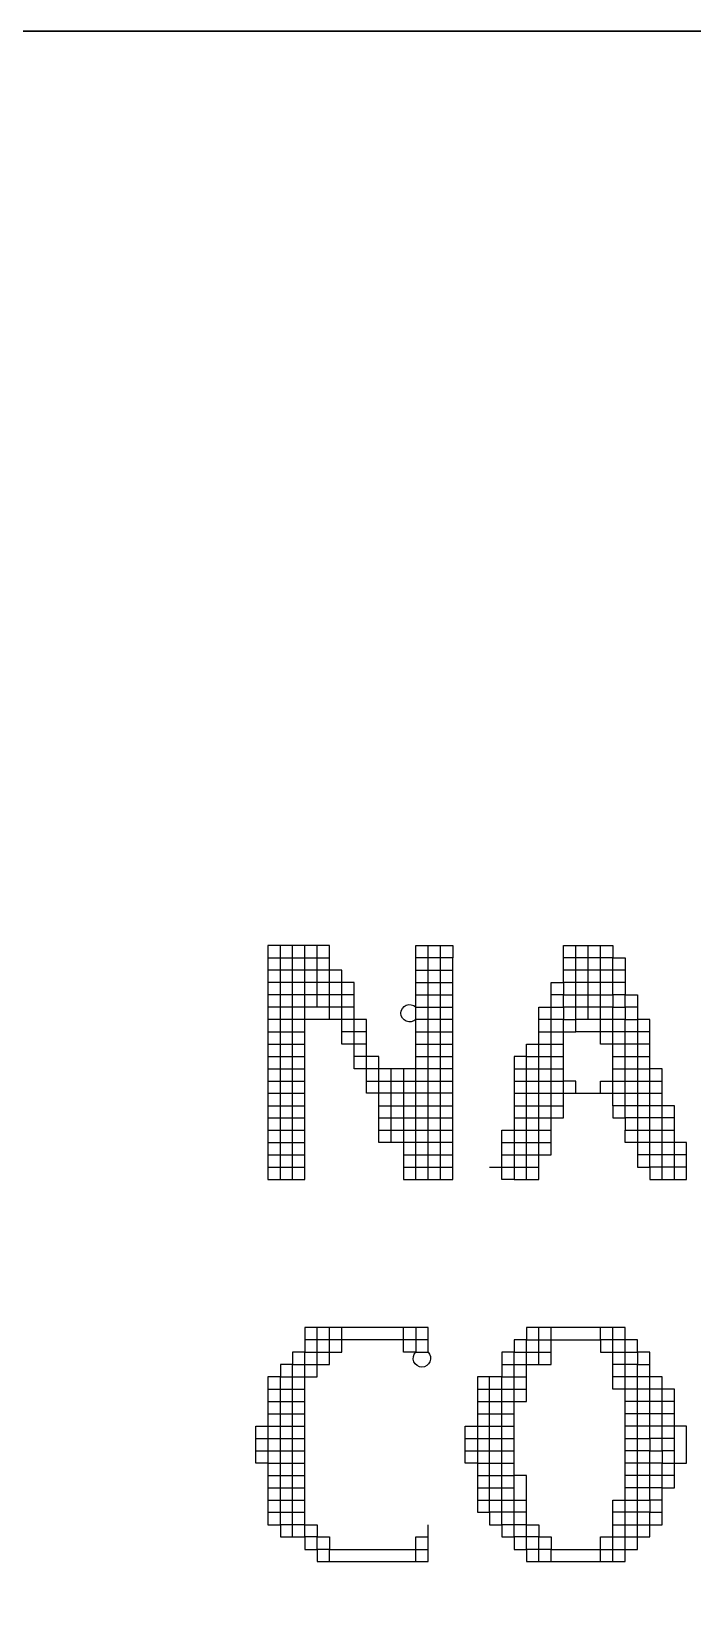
# Model space of a CAD drawing. Header units: millimetres. Extents: x 0 to 420, y 0 to 297.
# Drawn here: x 364.88 to 369.53, y 72.6 to 83.59 of the extents above; entities that cross this region are included whole.
import ezdxf
from ezdxf.enums import TextEntityAlignment as Align

# ---------------------------------------------------------------- set-up
doc = ezdxf.new("R2010")
doc.units = ezdxf.units.MM
doc.layers.add('GPDRAW', color=1, linetype='Continuous')
doc.layers.add('TEXT', color=255, linetype='Continuous')
doc.styles.add('ECL', font='SIMFANG_2312.TTF', dxfattribs={"width": 0.7, "height": 3})

# ---------------------------------------------------------------- blocks, each defined once
blk = doc.blocks.new('gpdraw')
at = {"color": 2}
blk.add_lwpolyline([(912.308, -4.113), (1041.808, -4.113), (1041.808, -82.7), (912.308, -82.7)], close=True, dxfattribs=at)
blk = doc.blocks.new('*U60')
at = {"color": 165, "linetype": 'Continuous'}
for points in [[(-7.54, 4.722), (-7.689, 4.722), (-7.837, 4.722), (-7.986, 4.722), (-8.134, 4.722), (-8.283, 4.722), (-8.431, 4.722), (-8.58, 4.722), (-8.58, 4.87), (-8.58, 5.019), (-8.728, 5.019), (-8.728, 5.167), (-8.728, 5.316), (-8.728, 5.464), (-8.728, 5.613), (-8.728, 5.761), (-8.728, 5.91), (-8.728, 6.058), (-8.877, 6.058), (-8.877, 6.207), (-9.025, 6.207), (-9.025, 6.355), (-9.025, 6.504), (-9.768, 6.504), (-9.768, 6.355), (-9.768, 6.207), (-9.768, 6.058), (-9.768, 5.91), (-9.768, 5.761), (-9.768, 5.613), (-9.768, 5.464), (-9.768, 5.316), (-9.768, 5.167), (-9.768, 5.019), (-9.768, 4.87), (-9.768, 4.722), (-9.768, 4.573), (-9.768, 4.425), (-9.768, 4.276), (-9.768, 4.128), (-9.768, 3.979), (-9.768, 3.831), (-9.768, 3.682), (-9.619, 3.682), (-9.471, 3.682), (-9.322, 3.682), (-9.322, 3.831), (-9.322, 3.979), (-9.322, 4.128), (-9.322, 4.276), (-9.322, 4.425), (-9.322, 4.573), (-9.322, 4.722), (-9.322, 4.87), (-9.322, 5.019), (-9.322, 5.167), (-9.322, 5.316), (-9.322, 5.464), (-9.322, 5.613), (-9.322, 5.761), (-9.322, 5.91), (-9.322, 6.058), (-9.322, 6.207), (-9.322, 6.355), (-9.322, 6.504)], [(-9.025, 5.613), (-9.025, 5.761), (-9.174, 5.761), (-9.322, 5.761), (-9.471, 5.761), (-9.619, 5.761), (-9.768, 5.761)], [(-8.58, 5.464), (-8.728, 5.464), (-8.877, 5.464), (-8.877, 5.613), (-9.025, 5.613), (-9.174, 5.613), (-9.322, 5.613), (-9.471, 5.613), (-9.619, 5.613), (-9.768, 5.613)], [(-4.719, 3.979), (-4.867, 3.979), (-4.867, 4.128), (-5.016, 4.128), (-5.164, 4.128), (-5.313, 4.128), (-5.461, 4.128), (-5.461, 4.276)], [(-9.025, -0.921), (-9.025, -0.773), (-9.174, -0.773), (-9.174, -0.624), (-9.322, -0.624), (-9.322, -0.476), (-9.322, -0.327), (-9.322, -0.179), (-9.322, -0.03), (-9.322, 0.118), (-9.322, 0.267), (-9.322, 0.415), (-9.322, 0.564), (-9.322, 0.712), (-9.322, 0.861), (-9.322, 1.009), (-9.322, 1.158), (-9.322, 1.306), (-9.322, 1.455), (-9.174, 1.455), (-9.174, 1.603), (-9.174, 1.752), (-9.174, 1.9)], [(-6.501, 1.455), (-6.501, 1.603), (-6.501, 1.752), (-6.501, 1.9)]]:
    blk.add_lwpolyline(points, dxfattribs=at)
at = {"color": 177, "linetype": 'Continuous'}
for points in [[(-9.619, 3.682), (-9.619, 3.831), (-9.619, 3.979), (-9.619, 4.128), (-9.619, 4.276), (-9.619, 4.425), (-9.619, 4.573), (-9.619, 4.722), (-9.619, 4.87), (-9.619, 5.019), (-9.619, 5.167), (-9.619, 5.316), (-9.619, 5.464), (-9.619, 5.613), (-9.619, 5.761), (-9.619, 5.91), (-9.619, 6.058), (-9.619, 6.207), (-9.619, 6.355), (-9.619, 6.504)], [(-9.174, 5.761), (-9.174, 5.91), (-9.174, 6.058), (-9.174, 6.207), (-9.174, 6.355), (-9.174, 6.504)], [(-5.907, 5.613), (-5.907, 5.761), (-5.907, 5.91), (-5.907, 6.058), (-5.907, 6.207), (-5.907, 6.355), (-5.907, 6.504)], [(-8.728, 5.761), (-8.877, 5.761), (-8.877, 5.91), (-9.025, 5.91), (-9.025, 6.058), (-9.174, 6.058), (-9.322, 6.058), (-9.471, 6.058), (-9.619, 6.058), (-9.768, 6.058)], [(-7.986, 6.207), (-7.837, 6.207), (-7.689, 6.207), (-7.54, 6.207)], [(-5.461, 6.058), (-5.61, 6.058), (-5.61, 6.207), (-5.758, 6.207), (-5.907, 6.207), (-6.055, 6.207), (-6.204, 6.207)], [(-7.986, 5.91), (-7.837, 5.91), (-7.689, 5.91), (-7.54, 5.91)], [(-5.164, 5.464), (-5.313, 5.464), (-5.461, 5.464), (-5.461, 5.613), (-5.61, 5.613), (-5.61, 5.761), (-5.758, 5.761), (-5.907, 5.761), (-6.055, 5.761), (-6.204, 5.761), (-6.204, 5.613), (-6.352, 5.613), (-6.501, 5.613)], [(-7.986, 5.316), (-7.837, 5.316), (-7.689, 5.316), (-7.54, 5.316)], [(-4.867, 4.425), (-5.016, 4.425), (-5.164, 4.425), (-5.313, 4.425), (-5.461, 4.425), (-5.461, 4.573), (-5.461, 4.722), (-5.461, 4.87), (-5.461, 5.019), (-5.461, 5.167), (-5.461, 5.316), (-5.61, 5.316)], [(-6.798, 4.573), (-6.649, 4.573), (-6.649, 4.722), (-6.501, 4.722), (-6.501, 4.87), (-6.352, 4.87), (-6.204, 4.87)], [(-6.798, 4.425), (-6.649, 4.425), (-6.649, 4.573), (-6.501, 4.573), (-6.501, 4.722), (-6.352, 4.722), (-6.204, 4.722), (-6.055, 4.722), (-5.758, 4.722), (-5.61, 4.722), (-5.461, 4.722), (-5.313, 4.722), (-5.164, 4.722), (-5.016, 4.722)], [(-8.431, 4.425), (-8.283, 4.425), (-8.134, 4.425), (-7.986, 4.425), (-7.837, 4.425), (-7.689, 4.425), (-7.54, 4.425)], [(-8.431, 4.276), (-8.283, 4.276), (-8.134, 4.276), (-7.986, 4.276), (-7.837, 4.276), (-7.689, 4.276), (-7.54, 4.276)], [(-6.946, 4.128), (-6.798, 4.128), (-6.649, 4.128), (-6.649, 4.276), (-6.501, 4.276), (-6.352, 4.276)], [(-8.134, 3.979), (-7.986, 3.979), (-7.837, 3.979), (-7.689, 3.979), (-7.54, 3.979)], [(-6.946, 3.979), (-6.798, 3.979), (-6.649, 3.979), (-6.649, 4.128), (-6.501, 4.128), (-6.352, 4.128)], [(-9.768, 3.831), (-9.619, 3.831), (-9.471, 3.831), (-9.322, 3.831)], [(-4.867, 1.009), (-5.016, 1.009), (-5.016, 1.158), (-5.164, 1.158), (-5.164, 1.306), (-5.313, 1.306), (-5.313, 1.455), (-5.461, 1.455), (-5.61, 1.455)], [(-4.867, 0.861), (-5.016, 0.861), (-5.016, 1.009), (-5.164, 1.009), (-5.164, 1.158), (-5.313, 1.158), (-5.313, 1.306), (-5.461, 1.306), (-5.61, 1.306)], [(-5.61, -0.476), (-5.461, -0.476), (-5.313, -0.476), (-5.164, -0.476), (-5.164, -0.327), (-5.313, -0.327), (-5.461, -0.327), (-5.61, -0.327)]]:
    blk.add_lwpolyline(points, dxfattribs=at)
at = {"color": 166, "linetype": 'Continuous'}
for points in [[(-9.471, 3.682), (-9.471, 3.831), (-9.471, 3.979), (-9.471, 4.128), (-9.471, 4.276), (-9.471, 4.425), (-9.471, 4.573), (-9.471, 4.722), (-9.471, 4.87), (-9.471, 5.019), (-9.471, 5.167), (-9.471, 5.316), (-9.471, 5.464), (-9.471, 5.613), (-9.471, 5.761), (-9.471, 5.91), (-9.471, 6.058), (-9.471, 6.207), (-9.471, 6.355), (-9.471, 6.504)], [(-7.837, 3.682), (-7.837, 3.831), (-7.837, 3.979), (-7.837, 4.128), (-7.837, 4.276), (-7.837, 4.425), (-7.837, 4.573), (-7.837, 4.722), (-7.837, 4.87), (-7.837, 5.019), (-7.837, 5.167), (-7.837, 5.316), (-7.837, 5.464), (-7.837, 5.613), (-7.837, 5.761), (-7.837, 5.91), (-7.837, 6.058), (-7.837, 6.207), (-7.837, 6.355), (-7.837, 6.504)], [(-7.689, 3.682), (-7.689, 3.831), (-7.689, 3.979), (-7.689, 4.128), (-7.689, 4.276), (-7.689, 4.425), (-7.689, 4.573), (-7.689, 4.722), (-7.689, 4.87), (-7.689, 5.019), (-7.689, 5.167), (-7.689, 5.316), (-7.689, 5.464), (-7.689, 5.613), (-7.689, 5.761), (-7.689, 5.91), (-7.689, 6.058), (-7.689, 6.207), (-7.689, 6.355), (-7.689, 6.504)], [(-7.986, 6.058), (-7.837, 6.058), (-7.689, 6.058), (-7.54, 6.058)], [(-7.986, 5.464), (-7.837, 5.464), (-7.689, 5.464), (-7.54, 5.464)]]:
    blk.add_lwpolyline(points, dxfattribs=at)
at = {"color": 167, "linetype": 'Continuous'}
for points in [[(-7.986, 3.682), (-7.986, 3.831), (-7.986, 3.979), (-7.986, 4.128), (-7.986, 4.276), (-7.986, 4.425), (-7.986, 4.573), (-7.986, 4.722), (-7.986, 4.87), (-7.986, 5.019), (-7.986, 5.167), (-7.986, 5.316), (-7.986, 5.464), (-7.986, 5.613), (-7.986, 5.761), (-7.986, 5.91), (-7.986, 6.058), (-7.986, 6.207), (-7.986, 6.355), (-7.986, 6.504), (-7.54, 6.504), (-7.54, 6.355)], [(-6.649, 3.682), (-6.649, 3.831), (-6.649, 3.979), (-6.501, 3.979), (-6.501, 4.128), (-6.501, 4.276), (-6.501, 4.425), (-6.501, 4.573), (-6.352, 4.573), (-6.204, 4.573), (-6.204, 4.722), (-6.204, 4.87), (-6.204, 5.019), (-6.204, 5.167), (-6.204, 5.316), (-6.204, 5.464), (-6.204, 5.613), (-6.055, 5.613), (-6.055, 5.761), (-6.055, 5.91), (-6.055, 6.058), (-6.055, 6.207), (-6.055, 6.355), (-6.055, 6.504)], [(-5.61, 4.573), (-5.61, 4.722), (-5.61, 4.87), (-5.61, 5.019), (-5.61, 5.167), (-5.61, 5.316), (-5.61, 5.464), (-5.758, 5.464), (-5.758, 5.613), (-5.758, 5.761), (-5.758, 5.91), (-5.758, 6.058), (-5.758, 6.207), (-5.758, 6.355), (-5.758, 6.504)], [(-5.461, 6.207), (-5.61, 6.207), (-5.61, 6.355), (-5.758, 6.355), (-5.907, 6.355), (-6.055, 6.355), (-6.204, 6.355)], [(-8.728, 5.91), (-8.877, 5.91), (-8.877, 6.058), (-9.025, 6.058), (-9.025, 6.207), (-9.174, 6.207), (-9.322, 6.207), (-9.471, 6.207), (-9.619, 6.207), (-9.768, 6.207)], [(-5.313, 5.761), (-5.461, 5.761), (-5.461, 5.91), (-5.61, 5.91), (-5.61, 6.058), (-5.758, 6.058), (-5.907, 6.058), (-6.055, 6.058), (-6.204, 6.058), (-6.204, 5.91), (-6.352, 5.91)], [(-5.164, 5.316), (-5.313, 5.316), (-5.461, 5.316), (-5.461, 5.464), (-5.61, 5.464), (-5.61, 5.613), (-5.758, 5.613), (-5.907, 5.613), (-6.055, 5.613)], [(-4.867, 3.682), (-4.867, 3.831), (-5.016, 3.831), (-5.164, 3.831), (-5.164, 3.979), (-5.164, 4.128), (-5.164, 4.276), (-5.164, 4.425), (-5.164, 4.573), (-5.164, 4.722), (-5.164, 4.87), (-5.164, 5.019), (-5.164, 5.167), (-5.164, 5.316), (-5.164, 5.464), (-5.164, 5.613), (-5.313, 5.613)], [(-9.768, 4.276), (-9.619, 4.276), (-9.471, 4.276), (-9.322, 4.276)], [(-4.719, 3.831), (-4.867, 3.831), (-4.867, 3.979), (-5.016, 3.979), (-5.164, 3.979), (-5.313, 3.979)], [(-6.352, -0.921), (-6.352, -0.773), (-6.501, -0.773), (-6.501, -0.624), (-6.649, -0.624), (-6.798, -0.624), (-6.798, -0.476), (-6.946, -0.476), (-6.946, -0.327), (-6.946, -0.179), (-6.946, -0.03), (-6.946, 0.118), (-6.946, 0.267), (-6.946, 0.415), (-6.946, 0.564), (-6.946, 0.712), (-6.946, 0.861), (-6.946, 1.009), (-6.946, 1.158), (-6.798, 1.158), (-6.798, 1.306), (-6.649, 1.306), (-6.649, 1.455), (-6.501, 1.455), (-6.352, 1.455), (-6.352, 1.603), (-6.352, 1.752), (-6.352, 1.9)], [(-6.946, 1.455), (-6.798, 1.455), (-6.798, 1.603), (-6.649, 1.603), (-6.649, 1.752), (-6.501, 1.752), (-6.352, 1.752), (-6.204, 1.752), (-6.055, 1.752), (-5.907, 1.752), (-5.758, 1.752), (-5.758, 1.603), (-5.61, 1.603), (-5.461, 1.603), (-5.313, 1.603), (-5.313, 1.455), (-5.164, 1.455)], [(-7.243, 1.158), (-7.095, 1.158), (-6.946, 1.158), (-6.946, 1.306), (-6.798, 1.306), (-6.798, 1.455), (-6.649, 1.455), (-6.649, 1.603), (-6.501, 1.603), (-6.352, 1.603)], [(-9.768, 1.158), (-9.619, 1.158), (-9.471, 1.158), (-9.322, 1.158)], [(-9.768, 1.009), (-9.619, 1.009), (-9.471, 1.009), (-9.322, 1.009)], [(-4.867, 0.712), (-5.016, 0.712), (-5.016, 0.861), (-5.164, 0.861), (-5.164, 1.009), (-5.313, 1.009), (-5.461, 1.009)], [(-9.768, 0.861), (-9.619, 0.861), (-9.471, 0.861), (-9.322, 0.861)], [(-4.867, 0.564), (-5.016, 0.564), (-5.016, 0.712), (-5.164, 0.712), (-5.164, 0.861), (-5.313, 0.861), (-5.461, 0.861)], [(-5.016, -0.03), (-5.164, -0.03), (-5.164, 0.118), (-5.313, 0.118), (-5.461, 0.118)], [(-9.768, -0.03), (-9.619, -0.03), (-9.471, -0.03), (-9.322, -0.03)], [(-9.768, -0.179), (-9.619, -0.179), (-9.471, -0.179), (-9.322, -0.179)], [(-7.243, -0.03), (-7.095, -0.03), (-6.946, -0.03), (-6.798, -0.03)], [(-9.768, -0.327), (-9.619, -0.327), (-9.471, -0.327), (-9.322, -0.327)]]:
    blk.add_lwpolyline(points, dxfattribs=at)
at = {"color": 175, "linetype": 'Continuous'}
for points in [[(-6.649, 5.167), (-6.798, 5.167), (-6.798, 5.019), (-6.798, 4.87), (-6.798, 4.722), (-6.798, 4.573), (-6.798, 4.425), (-6.798, 4.276), (-6.798, 4.128), (-6.798, 3.979), (-6.798, 3.831), (-6.798, 3.682), (-6.649, 3.682), (-6.501, 3.682), (-6.501, 3.831), (-6.501, 3.979), (-6.352, 3.979), (-6.352, 4.128), (-6.352, 4.276), (-6.352, 4.425), (-6.352, 4.573), (-6.352, 4.722), (-6.352, 4.87), (-6.352, 5.019), (-6.352, 5.167), (-6.352, 5.316), (-6.352, 5.464), (-6.352, 5.613), (-6.352, 5.761), (-6.352, 5.91), (-6.352, 6.058), (-6.204, 6.058), (-6.204, 6.207), (-6.204, 6.355), (-6.204, 6.504), (-5.61, 6.504), (-5.61, 6.355), (-5.461, 6.355), (-5.461, 6.207), (-5.461, 6.058), (-5.461, 5.91), (-5.313, 5.91), (-5.313, 5.761), (-5.313, 5.613), (-5.313, 5.464), (-5.313, 5.316), (-5.313, 5.167), (-5.313, 5.019), (-5.313, 4.87), (-5.313, 4.722), (-5.313, 4.573), (-5.313, 4.425), (-5.313, 4.276), (-5.313, 4.128), (-5.313, 3.979), (-5.313, 3.831), (-5.164, 3.831), (-5.164, 3.682), (-5.016, 3.682), (-4.867, 3.682), (-4.719, 3.682), (-4.719, 3.831), (-4.719, 3.979), (-4.719, 4.128), (-4.867, 4.128), (-4.867, 4.276), (-4.867, 4.425), (-4.867, 4.573), (-5.016, 4.573), (-5.164, 4.573), (-5.313, 4.573), (-5.461, 4.573), (-5.61, 4.573), (-5.61, 4.425), (-5.461, 4.425), (-5.461, 4.276), (-5.313, 4.276), (-5.164, 4.276), (-5.016, 4.276), (-4.867, 4.276)], [(-8.134, 5.019), (-8.134, 4.87), (-8.134, 4.722), (-8.134, 4.573), (-8.134, 4.425), (-8.134, 4.276), (-8.134, 4.128), (-8.134, 3.979), (-8.134, 3.831), (-8.134, 3.682), (-7.986, 3.682), (-7.837, 3.682), (-7.689, 3.682), (-7.54, 3.682), (-7.54, 3.831), (-7.54, 3.979), (-7.54, 4.128), (-7.54, 4.276), (-7.54, 4.425), (-7.54, 4.573), (-7.54, 4.722), (-7.54, 4.87), (-7.54, 5.019), (-7.54, 5.167), (-7.54, 5.316), (-7.54, 5.464), (-7.54, 5.613), (-7.54, 5.761), (-7.54, 5.91), (-7.54, 6.058), (-7.54, 6.207), (-7.54, 6.355), (-7.689, 6.355), (-7.837, 6.355), (-7.986, 6.355)], [(-7.54, 5.019), (-7.689, 5.019), (-7.837, 5.019), (-7.986, 5.019), (-8.431, 5.019), (-8.58, 5.019), (-8.58, 5.167), (-8.728, 5.167)], [(-8.283, 4.128), (-8.283, 4.276), (-8.283, 4.425), (-8.283, 4.573), (-8.283, 4.722), (-8.283, 4.87), (-8.283, 5.019)], [(-5.016, 3.682), (-5.016, 3.831), (-5.016, 3.979), (-5.016, 4.128), (-5.016, 4.276), (-5.016, 4.425), (-5.016, 4.573), (-5.016, 4.722), (-5.016, 4.87), (-5.016, 5.019), (-5.164, 5.019)], [(-8.58, 4.87), (-8.431, 4.87), (-8.283, 4.87), (-8.134, 4.87), (-7.986, 4.87), (-7.837, 4.87), (-7.689, 4.87), (-7.54, 4.87)], [(-5.461, 0.564), (-5.313, 0.564), (-5.164, 0.564), (-5.164, 0.415), (-5.016, 0.415), (-5.016, 0.267), (-4.867, 0.267), (-4.867, 0.415), (-4.867, 0.564), (-4.867, 0.712), (-4.867, 0.861), (-4.867, 1.009), (-4.867, 1.158), (-5.016, 1.158), (-5.016, 1.306), (-5.164, 1.306), (-5.164, 1.455), (-5.164, 1.603), (-5.313, 1.603), (-5.313, 1.752), (-5.461, 1.752), (-5.461, 1.9), (-6.649, 1.9), (-6.649, 1.752), (-6.798, 1.752), (-6.798, 1.603), (-6.946, 1.603), (-6.946, 1.455), (-6.946, 1.306), (-7.243, 1.306), (-7.243, 1.158), (-7.243, 1.009), (-7.243, 0.861), (-7.243, 0.712), (-7.243, 0.564), (-7.243, 0.415), (-7.243, 0.267), (-7.243, 0.118), (-7.243, -0.03), (-7.243, -0.179), (-7.243, -0.327), (-7.095, -0.327), (-7.095, -0.476), (-6.946, -0.476), (-6.946, -0.624), (-6.798, -0.624), (-6.798, -0.773), (-6.649, -0.773), (-6.649, -0.921), (-6.501, -0.921), (-6.352, -0.921), (-6.204, -0.921), (-6.055, -0.921), (-5.907, -0.921), (-5.758, -0.921), (-5.61, -0.921), (-5.461, -0.921), (-5.461, -0.773), (-5.313, -0.773), (-5.313, -0.624), (-5.164, -0.624), (-5.164, -0.476), (-5.016, -0.476), (-5.016, -0.327), (-5.016, -0.179), (-5.016, -0.03), (-5.016, 0.118), (-5.164, 0.118), (-5.164, 0.267), (-5.313, 0.267), (-5.461, 0.267)], [(-7.243, 1.009), (-7.095, 1.009), (-6.946, 1.009), (-6.798, 1.009), (-6.798, 1.158), (-6.649, 1.158)], [(-7.243, -0.179), (-7.095, -0.179), (-6.946, -0.179), (-6.798, -0.179), (-6.649, -0.179)]]:
    blk.add_lwpolyline(points, dxfattribs=at)
at = {"color": 199, "linetype": 'Continuous'}
blk.add_lwpolyline([(-9.768, 6.355), (-9.619, 6.355), (-9.471, 6.355), (-9.322, 6.355), (-9.174, 6.355), (-9.025, 6.355)], dxfattribs=at)
at = {"color": 157, "linetype": 'Continuous'}
for points in [[(-7.54, 4.128), (-7.689, 4.128), (-7.837, 4.128), (-7.986, 4.128), (-8.134, 4.128), (-8.283, 4.128), (-8.431, 4.128), (-8.431, 4.276), (-8.431, 4.425), (-8.431, 4.573), (-8.431, 4.722), (-8.431, 4.87), (-8.431, 5.019), (-8.431, 5.167), (-8.58, 5.167), (-8.58, 5.316), (-8.58, 5.464), (-8.58, 5.613), (-8.728, 5.613), (-8.877, 5.613), (-8.877, 5.761), (-9.025, 5.761), (-9.025, 5.91), (-9.174, 5.91), (-9.322, 5.91), (-9.471, 5.91), (-9.619, 5.91), (-9.768, 5.91)], [(-6.649, 5.167), (-6.649, 5.316), (-6.501, 5.316), (-6.501, 5.464), (-6.501, 5.613), (-6.501, 5.761), (-6.352, 5.761), (-6.204, 5.761), (-6.204, 5.91), (-6.055, 5.91), (-5.907, 5.91), (-5.758, 5.91), (-5.61, 5.91), (-5.61, 5.761), (-5.461, 5.761), (-5.461, 5.613), (-5.313, 5.613)], [(-9.768, 5.464), (-9.619, 5.464), (-9.471, 5.464), (-9.322, 5.464)], [(-9.768, 5.316), (-9.619, 5.316), (-9.471, 5.316), (-9.322, 5.316)], [(-9.768, 5.167), (-9.619, 5.167), (-9.471, 5.167), (-9.322, 5.167)], [(-9.768, 5.019), (-9.619, 5.019), (-9.471, 5.019), (-9.322, 5.019)], [(-9.768, 4.87), (-9.619, 4.87), (-9.471, 4.87), (-9.322, 4.87)], [(-9.768, 4.722), (-9.619, 4.722), (-9.471, 4.722), (-9.322, 4.722)], [(-9.768, 4.573), (-9.619, 4.573), (-9.471, 4.573), (-9.322, 4.573)], [(-9.768, 4.425), (-9.619, 4.425), (-9.471, 4.425), (-9.322, 4.425)], [(-9.768, 4.128), (-9.619, 4.128), (-9.471, 4.128), (-9.322, 4.128)], [(-9.768, 3.979), (-9.619, 3.979), (-9.471, 3.979), (-9.322, 3.979)], [(-9.471, -0.624), (-9.471, -0.476), (-9.471, -0.327), (-9.471, -0.179), (-9.471, -0.03), (-9.471, 0.118), (-9.471, 0.267), (-9.471, 0.415), (-9.471, 0.564), (-9.471, 0.712), (-9.471, 0.861), (-9.471, 1.009), (-9.471, 1.158), (-9.471, 1.306), (-9.322, 1.306), (-9.174, 1.306), (-9.174, 1.455), (-9.025, 1.455), (-9.025, 1.603), (-8.877, 1.603), (-8.877, 1.752), (-8.877, 1.9)], [(-7.243, 0.861), (-7.095, 0.861), (-6.946, 0.861), (-6.798, 0.861)], [(-9.768, 0.712), (-9.619, 0.712), (-9.471, 0.712), (-9.322, 0.712)], [(-7.243, 0.712), (-7.095, 0.712), (-6.946, 0.712), (-6.798, 0.712)], [(-4.867, 0.415), (-5.016, 0.415), (-5.016, 0.564), (-5.164, 0.564), (-5.164, 0.712), (-5.313, 0.712), (-5.461, 0.712)], [(-4.867, 0.118), (-5.016, 0.118), (-5.016, 0.267), (-5.164, 0.267), (-5.164, 0.415), (-5.313, 0.415), (-5.461, 0.415)], [(-9.768, 0.267), (-9.619, 0.267), (-9.471, 0.267), (-9.322, 0.267)], [(-7.243, 0.267), (-7.095, 0.267), (-6.946, 0.267), (-6.798, 0.267)], [(-9.768, 0.118), (-9.619, 0.118), (-9.471, 0.118), (-9.322, 0.118)], [(-7.243, 0.118), (-7.095, 0.118), (-6.946, 0.118), (-6.798, 0.118)]]:
    blk.add_lwpolyline(points, dxfattribs=at)
at = {"color": 197, "linetype": 'Continuous'}
blk.add_lwpolyline([(-7.54, 5.613), (-7.689, 5.613), (-7.837, 5.613), (-7.986, 5.613, -2.414214), (-7.986, 5.761), (-7.837, 5.761), (-7.689, 5.761), (-7.54, 5.761)], format="xyb", dxfattribs=at)
at = {"color": 252, "linetype": 'Continuous'}
for points in [[(-8.58, 5.316), (-8.728, 5.316), (-8.877, 5.316), (-8.877, 5.464)], [(-6.649, -0.476), (-6.501, -0.476), (-6.501, -0.624), (-6.352, -0.624), (-6.352, -0.773), (-5.758, -0.773), (-5.61, -0.773), (-5.461, -0.773), (-5.461, -0.624), (-5.461, -0.476), (-5.461, -0.327), (-5.461, -0.179), (-5.461, -0.03), (-5.461, 0.118), (-5.461, 0.267), (-5.461, 0.415), (-5.461, 0.564), (-5.461, 0.712), (-5.461, 0.861), (-5.461, 1.009), (-5.461, 1.158), (-5.61, 1.158), (-5.61, 1.306), (-5.61, 1.455), (-5.61, 1.603), (-5.61, 1.752), (-5.61, 1.9)], [(-7.986, -0.921), (-7.837, -0.921), (-7.837, -0.773), (-7.837, -0.624), (-7.837, -0.476)]]:
    blk.add_lwpolyline(points, dxfattribs=at)
at = {"color": 197, "linetype": 'Continuous'}
for points in [[(-6.501, 5.464), (-6.352, 5.464), (-6.204, 5.464), (-6.055, 5.464)], [(-7.095, 3.831), (-6.946, 3.831), (-6.946, 3.979), (-6.946, 4.128), (-6.946, 4.276), (-6.798, 4.276), (-6.649, 4.276), (-6.649, 4.425), (-6.501, 4.425), (-6.352, 4.425)], [(-6.798, 3.682), (-6.946, 3.682), (-6.946, 3.831), (-6.798, 3.831), (-6.649, 3.831), (-6.501, 3.831)], [(-5.61, -0.921), (-5.61, -0.773), (-5.61, -0.624), (-5.461, -0.624), (-5.313, -0.624), (-5.313, -0.476), (-5.313, -0.327), (-5.313, -0.179), (-5.313, -0.03), (-5.313, 0.118), (-5.313, 0.267), (-5.313, 0.415), (-5.313, 0.564), (-5.313, 0.712), (-5.313, 0.861), (-5.313, 1.009), (-5.313, 1.158), (-5.461, 1.158), (-5.461, 1.306), (-5.461, 1.455), (-5.461, 1.603), (-5.461, 1.752), (-5.61, 1.752), (-5.758, 1.752), (-5.758, 1.9)]]:
    blk.add_lwpolyline(points, dxfattribs=at)
at = {"color": 153, "linetype": 'Continuous'}
blk.add_lwpolyline([(-5.61, 5.316), (-5.758, 5.316), (-5.758, 5.464), (-5.907, 5.464), (-6.055, 5.464), (-6.055, 5.613)], dxfattribs=at)
at = {"color": 217, "linetype": 'Continuous'}
blk.add_lwpolyline([(-6.798, 5.019), (-6.649, 5.019), (-6.649, 5.167), (-6.501, 5.167), (-6.501, 5.316), (-6.352, 5.316), (-6.204, 5.316)], dxfattribs=at)
at = {"color": 156, "linetype": 'Continuous'}
for points in [[(-7.986, 5.167), (-7.837, 5.167), (-7.689, 5.167), (-7.54, 5.167)], [(-5.61, 5.167), (-5.461, 5.167), (-5.313, 5.167), (-5.164, 5.167)], [(-5.61, 5.019), (-5.461, 5.019), (-5.313, 5.019), (-5.164, 5.019)], [(-8.431, 4.573), (-8.283, 4.573), (-8.134, 4.573), (-7.986, 4.573), (-7.837, 4.573), (-7.689, 4.573), (-7.54, 4.573)]]:
    blk.add_lwpolyline(points, dxfattribs=at)
at = {"color": 207, "linetype": 'Continuous'}
blk.add_lwpolyline([(-6.798, 4.87), (-6.649, 4.87), (-6.649, 5.019), (-6.501, 5.019), (-6.501, 5.167), (-6.352, 5.167), (-6.204, 5.167)], dxfattribs=at)
at = {"color": 187, "linetype": 'Continuous'}
for points in [[(-6.798, 4.722), (-6.649, 4.722), (-6.649, 4.87), (-6.501, 4.87), (-6.501, 5.019), (-6.352, 5.019), (-6.204, 5.019)], [(-5.016, -0.179), (-5.164, -0.179), (-5.164, -0.03), (-5.313, -0.03), (-5.461, -0.03)]]:
    blk.add_lwpolyline(points, dxfattribs=at)
at = {"color": 143, "linetype": 'Continuous'}
for points in [[(-6.055, 4.722), (-6.055, 4.87), (-6.204, 4.87)], [(-6.352, 4.425), (-6.204, 4.425), (-6.204, 4.573)]]:
    blk.add_lwpolyline(points, dxfattribs=at)
at = {"color": 147, "linetype": 'Continuous'}
for points in [[(-5.758, 4.722), (-5.758, 4.87), (-5.61, 4.87), (-5.461, 4.87), (-5.313, 4.87), (-5.164, 4.87), (-5.016, 4.87)], [(-7.837, 1.752), (-7.986, 1.752), (-8.134, 1.752), (-8.134, 1.9)], [(-9.916, 0.564), (-9.768, 0.564), (-9.619, 0.564), (-9.471, 0.564), (-9.322, 0.564)], [(-9.916, 0.415), (-9.768, 0.415), (-9.619, 0.415), (-9.471, 0.415), (-9.322, 0.415)], [(-7.392, 0.564), (-7.243, 0.564), (-7.095, 0.564), (-6.946, 0.564), (-6.798, 0.564)], [(-7.392, 0.415), (-7.243, 0.415), (-7.095, 0.415), (-6.946, 0.415), (-6.798, 0.415)]]:
    blk.add_lwpolyline(points, dxfattribs=at)
at = {"color": 179, "linetype": 'Continuous'}
blk.add_lwpolyline([(-8.134, 3.831), (-7.986, 3.831), (-7.837, 3.831), (-7.689, 3.831), (-7.54, 3.831)], dxfattribs=at)
at = {"color": 251, "linetype": 'Continuous'}
blk.add_lwpolyline([(-7.986, 1.9), (-7.986, 1.752), (-7.986, 1.603), (-7.837, 1.603), (-7.837, 1.752), (-7.837, 1.9), (-9.322, 1.9), (-9.322, 1.752), (-9.322, 1.603), (-9.471, 1.603), (-9.471, 1.455), (-9.619, 1.455), (-9.619, 1.306), (-9.768, 1.306), (-9.768, 1.158), (-9.768, 1.009), (-9.768, 0.861), (-9.768, 0.712), (-9.768, 0.564), (-9.768, 0.415), (-9.768, 0.267), (-9.768, 0.118), (-9.768, -0.03), (-9.768, -0.179), (-9.768, -0.327), (-9.768, -0.476), (-9.619, -0.476), (-9.619, -0.624), (-9.471, -0.624), (-9.322, -0.624), (-9.322, -0.773), (-9.174, -0.773), (-9.174, -0.921), (-9.025, -0.921), (-8.877, -0.921), (-8.728, -0.921), (-8.58, -0.921), (-8.431, -0.921), (-8.283, -0.921), (-8.134, -0.921), (-7.986, -0.921), (-7.986, -0.773), (-7.837, -0.773)], dxfattribs=at)
at = {"color": 159, "linetype": 'Continuous'}
blk.add_lwpolyline([(-9.322, -0.476), (-9.471, -0.476), (-9.619, -0.476), (-9.619, -0.327), (-9.619, -0.179), (-9.619, -0.03), (-9.619, 0.118), (-9.619, 0.267), (-9.619, 0.415), (-9.619, 0.564), (-9.619, 0.712), (-9.619, 0.861), (-9.619, 1.009), (-9.619, 1.158), (-9.619, 1.306), (-9.471, 1.306), (-9.471, 1.455), (-9.322, 1.455), (-9.322, 1.603), (-9.174, 1.603), (-9.025, 1.603), (-9.025, 1.752), (-9.025, 1.9)], dxfattribs=at)
at = {"color": 251, "linetype": 'Continuous'}
blk.add_lwpolyline([(-7.837, 1.603, -2.414214), (-7.986, 1.603), (-8.134, 1.603), (-8.134, 1.752), (-8.283, 1.752), (-8.431, 1.752), (-8.58, 1.752), (-8.728, 1.752), (-8.877, 1.752), (-9.025, 1.752), (-9.174, 1.752), (-9.322, 1.752)], format="xyb", dxfattribs=at)
at = {"color": 169, "linetype": 'Continuous'}
blk.add_lwpolyline([(-6.649, -0.476), (-6.798, -0.476), (-6.798, -0.327), (-6.946, -0.327), (-7.095, -0.327), (-7.095, -0.179), (-7.095, -0.03), (-7.095, 0.118), (-7.095, 0.267), (-7.095, 0.415), (-7.095, 0.564), (-7.095, 0.712), (-7.095, 0.861), (-7.095, 1.009), (-7.095, 1.158), (-7.095, 1.306)], dxfattribs=at)
at = {"color": 163, "linetype": 'Continuous'}
blk.add_lwpolyline([(-6.501, -0.921), (-6.501, -0.773), (-6.649, -0.773), (-6.649, -0.624), (-6.649, -0.476), (-6.649, -0.327), (-6.798, -0.327), (-6.798, -0.179), (-6.798, -0.03), (-6.798, 0.118), (-6.798, 0.267), (-6.798, 0.415), (-6.798, 0.564), (-6.798, 0.712), (-6.798, 0.861), (-6.798, 1.009), (-6.649, 1.009), (-6.649, 1.158), (-6.649, 1.306)], dxfattribs=at)
at = {"color": 8, "linetype": 'Continuous'}
for points in [[(-9.768, 0.267), (-9.916, 0.267), (-9.916, 0.415), (-9.916, 0.564), (-9.916, 0.712), (-9.768, 0.712)], [(-7.243, 0.267), (-7.392, 0.267), (-7.392, 0.415), (-7.392, 0.564), (-7.392, 0.712), (-7.243, 0.712)]]:
    blk.add_lwpolyline(points, dxfattribs=at)
at = {"color": 133, "linetype": 'Continuous'}
for points in [[(-5.016, -0.03), (-4.867, -0.03), (-4.867, 0.118), (-4.867, 0.267), (-4.719, 0.267), (-4.719, 0.415), (-4.719, 0.564), (-4.719, 0.712), (-4.867, 0.712)], [(-6.649, -0.327), (-6.649, -0.179), (-6.649, -0.03), (-6.649, 0.118), (-6.798, 0.118)]]:
    blk.add_lwpolyline(points, dxfattribs=at)
at = {"color": 185, "linetype": 'Continuous'}
blk.add_lwpolyline([(-5.758, -0.921), (-5.758, -0.773), (-5.758, -0.624), (-5.61, -0.624), (-5.61, -0.476), (-5.61, -0.327), (-5.61, -0.179), (-5.461, -0.179), (-5.313, -0.179), (-5.164, -0.179), (-5.164, -0.327), (-5.016, -0.327)], dxfattribs=at)
at = {"color": 155, "linetype": 'Continuous'}
blk.add_lwpolyline([(-9.322, -0.476), (-9.174, -0.476), (-9.174, -0.624), (-9.025, -0.624), (-9.025, -0.773), (-7.986, -0.773), (-7.986, -0.624), (-7.837, -0.624)], dxfattribs=at)
blk = doc.blocks.new('XXDAFRAM-CH-HENG-A3')
at = {"layer": 'GPDRAW', "color": 4, "linetype": 'Continuous'}
blk.add_line((415, 83.587), (285.5, 83.587), dxfattribs=at)
at = {"layer": 'TEXT', "xscale": 0.5833334012754957, "yscale": 0.5833334012751774, "zscale": 0.5833334012750713}
blk.add_blockref('*U60', (372.242, 73.367), dxfattribs=at)
at = {"linetype": 'Continuous', "style": 'ECL', "width": 0.7}
for tag, height, p in [('DESIGNSTATUS', 2.8, (407.013, 52.286)), ('ENDESIGNSTATUS', 2.8, (407.013, 47.375)), ('V', 2.8, (378.308, 42.422)), ('O', 2.8, (382.625, 42.422)), ('N', 2.8, (386.942, 42.422)), ('L', 2.8, (391.258, 42.422)), ('D', 2.8, (399.892, 42.422)), ('W', 2.8, (404.208, 42.422)), ('G', 2.8, (408.525, 42.422)), ('VEREN40', 2.8, (412.842, 42.422)), ('DWGNAME1', 3, (372.022, 30.89)), ('DWGENAME1', 3, (371.833, 27.226)), ('DWGNAME', 3, (371.833, 27.145)), ('DWGNAME2', 3, (371.833, 23.322)), ('DWGENAME', 3, (371.833, 23.303)), ('DWGENAME2', 3, (372.057, 19.642)), ('DWGNO', 3, (370.72, 8.719)), ('VEREN40', 3, (411.224, 8.719))]:
    blk.add_attdef(tag, text='', height=height, dxfattribs=at).set_placement(p, align=Align.MIDDLE)
at = {"style": 'ECL', "width": 0.7, "flags": 1}
for p in [(321.472, 31.794), (321.472, 26.194), (321.472, 20.594), (321.472, 14.994)]:
    blk.add_attdef('DATE', text='', height=3, dxfattribs=at).set_placement(p, align=Align.MIDDLE)
for tag, p in [('SJ1', (299.889, 28.994)), ('JH', (299.889, 23.394)), ('SH1', (299.889, 17.794)), ('PZ', (299.889, 12.194)), ('BL', (299.889, 5))]:
    blk.add_attdef(tag, p, '', height=3, dxfattribs=at)

msp = doc.modelspace()

# ---------------------------------------------------------------- block references
for name, p in [('XXDAFRAM-CH-HENG-A3', (0, 0)), ('gpdraw', (-626.808, 87.7))]:
    msp.add_blockref(name, p)

doc.saveas('drawing.dxf')
